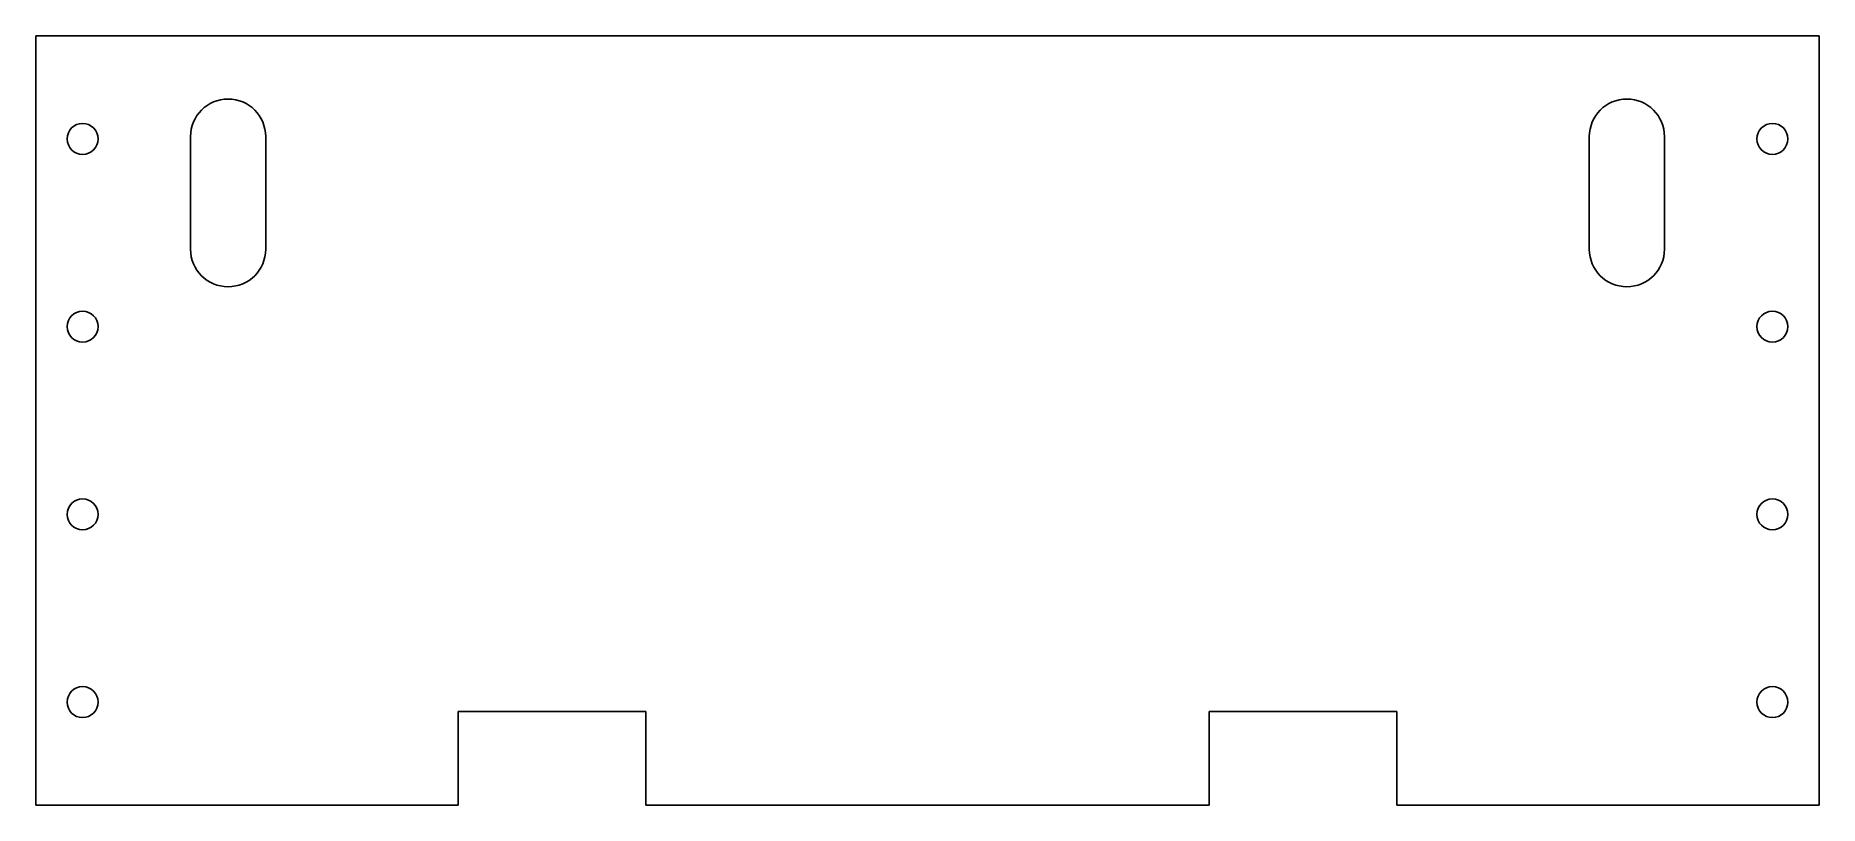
# Model space of a CAD drawing. Header units: millimetres. Extents: x -95 to 95, y -41 to 41.
import ezdxf

# ---------------------------------------------------------------- set-up
doc = ezdxf.new("R2010")
doc.units = ezdxf.units.MM
doc.layers.add('Body', color=7, linetype='CONTINUOUS')

msp = doc.modelspace()

# ---------------------------------------------------------------- linework, layer by layer
at = {"layer": 'Body'}
for p, q in [((-95, 41, -0.75), (-95, 41, 0.75)), ((-95, 41, -0.75), (-95, -41, -0.75)), ((-95, 41, 0.75), (-95, -41, 0.75)), ((-95, 41, -0.75), (-95, 41, 0.75)), ((95, 41, -0.75), (-95, 41, -0.75)), ((95, 41, 0.75), (-95, 41, 0.75)), ((95, 41, -0.75), (-95, 41, -0.75)), ((-95, 41, -0.75), (-95, -41, -0.75)), ((95, 41, 0.75), (-95, 41, 0.75)), ((-95, 41, 0.75), (-95, -41, 0.75)), ((95, 41, -0.75), (95, 41, 0.75)), ((95, -41, -0.75), (95, 41, -0.75)), ((95, -41, 0.75), (95, 41, 0.75)), ((95, 41, -0.75), (95, 41, 0.75)), ((95, -41, -0.75), (95, 41, -0.75)), ((95, -41, 0.75), (95, 41, 0.75)), ((-88.35, 30, -0.75), (-88.35, 30, 0.75)), ((-88.35, 30, -0.75), (-88.35, 30, 0.75)), ((-78.5, 30.25, -0.75), (-78.5, 18.25, -0.75)), ((-78.5, 30.25, 0.75), (-78.5, 18.25, 0.75)), ((-78.5, 30.25, 0.75), (-78.5, 30.25, -0.75)), ((-78.5, 30.25, 0.75), (-78.5, 18.25, 0.75)), ((-78.5, 30.25, -0.75), (-78.5, 18.25, -0.75)), ((-78.5, 30.25, 0.75), (-78.5, 30.25, -0.75)), ((-70.5, 30.25, -0.75), (-70.5, 18.25, -0.75)), ((-70.5, 30.25, 0.75), (-70.5, 18.25, 0.75)), ((-70.5, 30.25, 0.75), (-70.5, 30.25, -0.75)), ((-70.5, 30.25, 0.75), (-70.5, 18.25, 0.75)), ((-70.5, 30.25, -0.75), (-70.5, 18.25, -0.75)), ((-70.5, 30.25, 0.75), (-70.5, 30.25, -0.75)), ((70.5, 30.25, -0.75), (70.5, 18.25, -0.75)), ((70.5, 30.25, 0.75), (70.5, 18.25, 0.75)), ((70.5, 30.25, 0.75), (70.5, 30.25, -0.75)), ((70.5, 30.25, 0.75), (70.5, 18.25, 0.75)), ((70.5, 30.25, -0.75), (70.5, 18.25, -0.75)), ((70.5, 30.25, 0.75), (70.5, 30.25, -0.75)), ((78.5, 30.25, -0.75), (78.5, 18.25, -0.75)), ((78.5, 30.25, 0.75), (78.5, 18.25, 0.75)), ((78.5, 30.25, 0.75), (78.5, 30.25, -0.75)), ((78.5, 30.25, 0.75), (78.5, 18.25, 0.75)), ((78.5, 30.25, -0.75), (78.5, 18.25, -0.75)), ((78.5, 30.25, 0.75), (78.5, 30.25, -0.75)), ((91.65, 30, -0.75), (91.65, 30, 0.75)), ((91.65, 30, -0.75), (91.65, 30, 0.75)), ((-78.5, 18.25, 0.75), (-78.5, 18.25, -0.75)), ((-78.5, 18.25, 0.75), (-78.5, 18.25, -0.75)), ((-70.5, 18.25, 0.75), (-70.5, 18.25, -0.75)), ((-70.5, 18.25, 0.75), (-70.5, 18.25, -0.75)), ((70.5, 18.25, 0.75), (70.5, 18.25, -0.75)), ((70.5, 18.25, 0.75), (70.5, 18.25, -0.75)), ((78.5, 18.25, 0.75), (78.5, 18.25, -0.75)), ((78.5, 18.25, 0.75), (78.5, 18.25, -0.75)), ((-88.35, 10, -0.75), (-88.35, 10, 0.75)), ((-88.35, 10, -0.75), (-88.35, 10, 0.75)), ((91.65, 10, -0.75), (91.65, 10, 0.75)), ((91.65, 10, -0.75), (91.65, 10, 0.75)), ((-88.35, -10, -0.75), (-88.35, -10, 0.75)), ((-88.35, -10, -0.75), (-88.35, -10, 0.75)), ((91.65, -10, -0.75), (91.65, -10, 0.75)), ((91.65, -10, -0.75), (91.65, -10, 0.75)), ((-88.35, -30, -0.75), (-88.35, -30, 0.75)), ((-88.35, -30, -0.75), (-88.35, -30, 0.75)), ((91.65, -30, -0.75), (91.65, -30, 0.75)), ((91.65, -30, -0.75), (91.65, -30, 0.75)), ((-50, -31, -0.75), (-50, -41, -0.75)), ((-30, -31, -0.75), (-50, -31, -0.75)), ((-50, -31, 0.75), (-50, -41, 0.75)), ((-30, -31, 0.75), (-50, -31, 0.75)), ((-50, -31, 0.75), (-50, -41, 0.75)), ((-50, -31, -0.75), (-50, -41, -0.75)), ((-50, -31, 0.75), (-50, -31, -0.75)), ((-30, -31, 0.75), (-50, -31, 0.75)), ((-50, -31, 0.75), (-50, -31, -0.75)), ((-30, -31, -0.75), (-50, -31, -0.75)), ((-30, -41, -0.75), (-30, -31, -0.75)), ((-30, -41, 0.75), (-30, -31, 0.75)), ((-30, -31, 0.75), (-30, -31, -0.75)), ((-30, -41, 0.75), (-30, -31, 0.75)), ((-30, -31, 0.75), (-30, -31, -0.75)), ((-30, -41, -0.75), (-30, -31, -0.75)), ((50, -31, -0.75), (30, -31, -0.75)), ((30, -31, -0.75), (30, -41, -0.75)), ((50, -31, 0.75), (30, -31, 0.75)), ((30, -31, 0.75), (30, -41, 0.75)), ((50, -31, 0.75), (30, -31, 0.75)), ((30, -31, 0.75), (30, -31, -0.75)), ((50, -31, -0.75), (30, -31, -0.75)), ((30, -31, 0.75), (30, -41, 0.75)), ((30, -31, -0.75), (30, -41, -0.75)), ((30, -31, 0.75), (30, -31, -0.75)), ((50, -41, -0.75), (50, -31, -0.75)), ((50, -41, 0.75), (50, -31, 0.75)), ((50, -41, 0.75), (50, -31, 0.75)), ((50, -31, 0.75), (50, -31, -0.75)), ((50, -41, -0.75), (50, -31, -0.75)), ((50, -31, 0.75), (50, -31, -0.75)), ((-95, -41, -0.75), (-95, -41, 0.75)), ((-95, -41, -0.75), (-50, -41, -0.75)), ((-95, -41, 0.75), (-50, -41, 0.75)), ((-95, -41, -0.75), (-95, -41, 0.75)), ((-95, -41, -0.75), (-50, -41, -0.75)), ((-95, -41, 0.75), (-50, -41, 0.75)), ((-50, -41, 0.75), (-50, -41, -0.75)), ((-50, -41, 0.75), (-50, -41, -0.75)), ((-30, -41, -0.75), (30, -41, -0.75)), ((-30, -41, 0.75), (30, -41, 0.75)), ((-30, -41, 0.75), (-30, -41, -0.75)), ((-30, -41, -0.75), (30, -41, -0.75)), ((-30, -41, 0.75), (30, -41, 0.75)), ((-30, -41, 0.75), (-30, -41, -0.75)), ((30, -41, 0.75), (30, -41, -0.75)), ((30, -41, 0.75), (30, -41, -0.75)), ((50, -41, -0.75), (95, -41, -0.75)), ((50, -41, 0.75), (95, -41, 0.75)), ((50, -41, -0.75), (95, -41, -0.75)), ((50, -41, 0.75), (95, -41, 0.75)), ((50, -41, 0.75), (50, -41, -0.75)), ((50, -41, 0.75), (50, -41, -0.75)), ((95, -41, -0.75), (95, -41, 0.75)), ((95, -41, -0.75), (95, -41, 0.75))]:
    msp.add_line(p, q, dxfattribs=at)
for centre in [(-90, 30, -0.75), (-90, 30, 0.75), (-90, 30, -0.75), (-90, 30, 0.75), (90, 30, -0.75), (90, 30, 0.75), (90, 30, -0.75), (90, 30, 0.75), (-90, 10, -0.75), (-90, 10, 0.75), (-90, 10, -0.75), (-90, 10, 0.75), (90, 10, -0.75), (90, 10, 0.75), (90, 10, -0.75), (90, 10, 0.75), (-90, -10, -0.75), (-90, -10, 0.75), (-90, -10, -0.75), (-90, -10, 0.75), (90, -10, -0.75), (90, -10, 0.75), (90, -10, -0.75), (90, -10, 0.75), (-90, -30, -0.75), (-90, -30, 0.75), (-90, -30, -0.75), (-90, -30, 0.75), (90, -30, -0.75), (90, -30, 0.75), (90, -30, -0.75), (90, -30, 0.75)]:
    msp.add_circle(centre, 1.65, dxfattribs=at)
for centre, start, end in [((-74.5, 30.25, -0.75), 0, 180), ((-74.5, 30.25, 0.75), 0, 180), ((-74.5, 30.25, 0.75), 0, 180), ((-74.5, 30.25, -0.75), 0, 180), ((74.5, 30.25, -0.75), 0, 180), ((74.5, 30.25, 0.75), 0, 180), ((74.5, 30.25, 0.75), 0, 180), ((74.5, 30.25, -0.75), 0, 180), ((-74.5, 18.25, -0.75), 180, 0), ((-74.5, 18.25, 0.75), 180, 0), ((-74.5, 18.25, 0.75), 180, 0), ((-74.5, 18.25, -0.75), 180, 0), ((74.5, 18.25, -0.75), 180, 0), ((74.5, 18.25, 0.75), 180, 0), ((74.5, 18.25, 0.75), 180, 0), ((74.5, 18.25, -0.75), 180, 0)]:
    msp.add_arc(centre, 4, start, end, dxfattribs=at)

doc.saveas('drawing.dxf')
